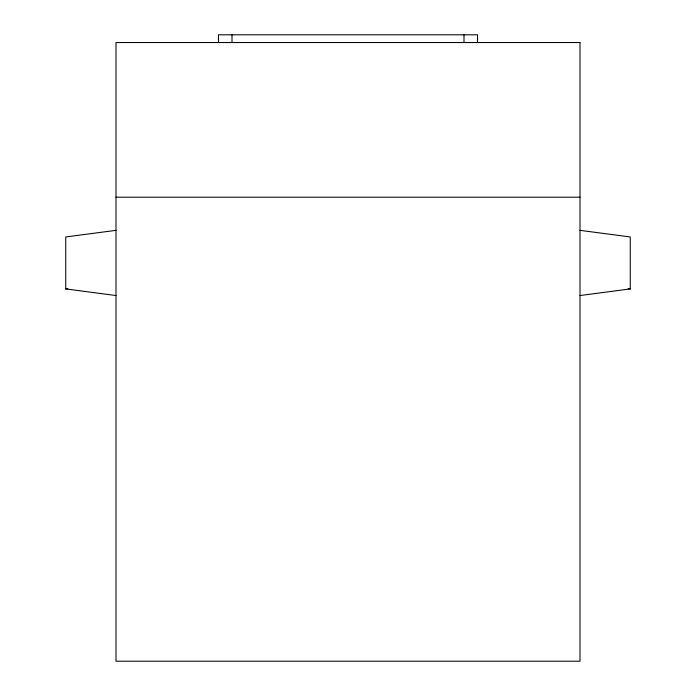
<?xml version="1.0" encoding="UTF-8"?>
<svg xmlns="http://www.w3.org/2000/svg" width="696" height="696" viewBox="0 0 696 696"><rect width="100%" height="100%" fill="white"/><g stroke="black" fill="none" stroke-linecap="round" stroke-linejoin="round"><path stroke-width="1.04" d="M115.997 230.341L65.737 236.953L65.737 288.91L115.997 295.53M65.737 288.91L67.877 288.631M580.003 295.53L630.263 288.91L630.263 236.953L580.003 230.341M115.997 197.203L580.003 197.203M628.123 288.631L630.263 288.91M477.534 42.534L477.534 34.8L218.466 34.8L218.466 42.534M463.997 34.8L463.997 42.534M232.003 34.8L232.003 42.534M580.003 42.534L115.997 42.534L115.997 661.2L580.003 661.2L580.003 42.534"/></g></svg>
